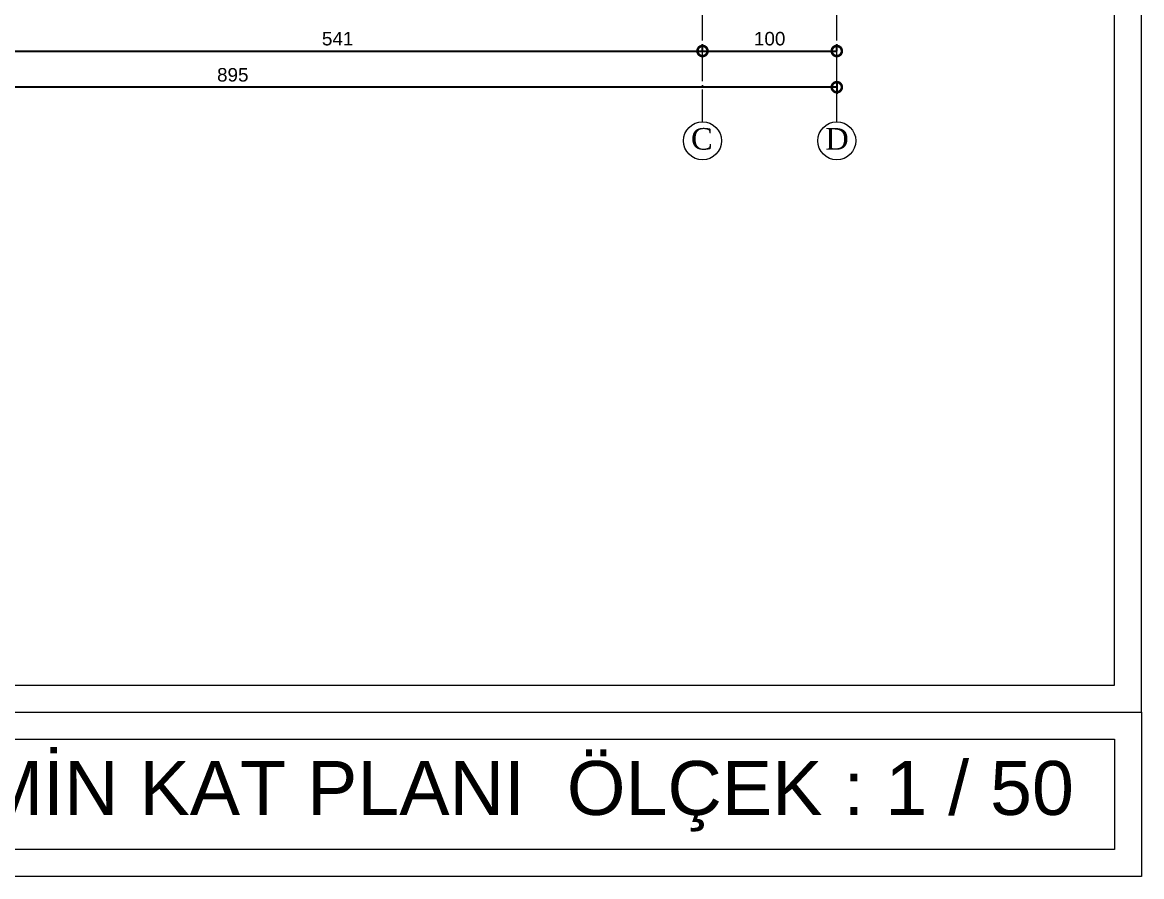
# Model space of a CAD drawing. Header units: millimetres. Extents: x 7519 to 33116, y -1769 to 3101.
# Drawn here: x 16646 to 17476, y 562 to 1195 of the extents above; entities that cross this region are included whole.
import ezdxf

# ---------------------------------------------------------------- set-up
doc = ezdxf.new("R2010")
doc.units = ezdxf.units.MM
doc.linetypes.add('ACAD_ISO04W100', pattern=[30, 24, -3, 0, -3])
doc.layers.add('iç ölçü x', color=20, linetype='Continuous', lineweight=9)
doc.layers.add('çizgi', color=234, linetype='Continuous', lineweight=9)
doc.styles.add('ARIAL', font='arial.ttf', dxfattribs={"height": 10})
doc.styles.get("Standard").update_dxf_attribs({"font": 'arial.ttf'})
doc.styles.add('TÜRKÇE', font='times.ttf')
doc.dimstyles.new('KESİT', dxfattribs={"dimscale": 0, "dimtxt": 10, "dimasz": 15, "dimexe": 5, "dimexo": 5, "dimgap": 4, "dimtad": 1, "dimdec": 0, "dimdsep": 46, "dimtxsty": 'ARIAL', "dimblk": 'DOTSMALL', "dimcen": -2, "dimclrd": 256, "dimclre": 8, "dimclrt": 4, "dimadec": 0, "dimazin": 0, "dimtfac": 0.533333, "dimtdec": 0, "dimtix": 1, "dimtmove": 2, "dimatfit": 3, "dimldrblk": 'DOTSMALL', "dimfxl": 35, "dimfxlon": 1, "dimtolj": 1, "dimarcsym": 0})

# ---------------------------------------------------------------- blocks, each defined once
blk = doc.blocks.new('_DotSmall')
at = {"color": 0, "linetype": 'ByBlock', "const_width": 0.5}
blk.add_lwpolyline([(-0.0625, 0, 1), (0.0625, 0, 1)], format="xyb", close=True, dxfattribs=at)
blk = doc.blocks.new('*D24')
at = {"layer": 'Defpoints', "color": 0, "transparency": 16777216}
for p in [(16609.42, 1180.62), (17150.22, 1174.1), (17150.22, 1174.1)]:
    blk.add_point(p, dxfattribs=at)
at = {"layer": 'iç ölçü x', "color": 8, "lineweight": -2, "transparency": 16777216}
for p, q in [((17150.22, 1174.1), (17150.22, 1179.1)), ((16609.42, 1175.62), (16609.42, 1169.1))]:
    blk.add_line(p, q, dxfattribs=at)
at = {"layer": 'iç ölçü x', "lineweight": -2, "transparency": 16777216}
blk.add_line((16609.42, 1174.1), (17150.22, 1174.1), dxfattribs=at)
at = {"layer": 'iç ölçü x', "lineweight": -2, "transparency": 16777216, "xscale": 15, "yscale": 15, "zscale": 15, "rotation": 180}
blk.add_blockref('_DotSmall', (16609.42, 1174.1), dxfattribs=at)
at = {"layer": 'iç ölçü x', "lineweight": -2, "transparency": 16777216, "xscale": 15, "yscale": 15, "zscale": 15}
blk.add_blockref('_DotSmall', (17150.22, 1174.1), dxfattribs=at)
at = {"layer": 'iç ölçü x', "color": 4, "transparency": 16777216, "insert": (16879.82, 1183.2), "char_height": 10, "attachment_point": 5, "style": 'ARIAL'}
blk.add_mtext('\\A1;541', dxfattribs=at)
blk = doc.blocks.new('*D25')
at = {"layer": 'Defpoints', "color": 0, "transparency": 16777216}
for p in [(17150.22, 1174.1), (17249.72, 1174.1), (17249.72, 1174.1)]:
    blk.add_point(p, dxfattribs=at)
at = {"layer": 'iç ölçü x', "color": 8, "lineweight": -2, "transparency": 16777216}
for p, q in [((17150.22, 1174.1), (17150.22, 1179.1)), ((17249.72, 1174.1), (17249.72, 1179.1))]:
    blk.add_line(p, q, dxfattribs=at)
at = {"layer": 'iç ölçü x', "lineweight": -2, "transparency": 16777216}
blk.add_line((17150.22, 1174.1), (17249.72, 1174.1), dxfattribs=at)
at = {"layer": 'iç ölçü x', "lineweight": -2, "transparency": 16777216, "xscale": 15, "yscale": 15, "zscale": 15, "rotation": 180}
blk.add_blockref('_DotSmall', (17150.22, 1174.1), dxfattribs=at)
at = {"layer": 'iç ölçü x', "lineweight": -2, "transparency": 16777216, "xscale": 15, "yscale": 15, "zscale": 15}
blk.add_blockref('_DotSmall', (17249.72, 1174.1), dxfattribs=at)
at = {"layer": 'iç ölçü x', "color": 4, "transparency": 16777216, "insert": (17199.97, 1183.2), "char_height": 10, "attachment_point": 5, "style": 'ARIAL'}
blk.add_mtext('\\A1;100', dxfattribs=at)
blk = doc.blocks.new('*D26')
at = {"layer": 'Defpoints', "color": 0, "transparency": 16777216}
for p in [(16354.45, 1156.48), (17249.72, 1156.48), (16354.45, 1147.32)]:
    blk.add_point(p, dxfattribs=at)
at = {"layer": 'iç ölçü x', "color": 8, "lineweight": -2, "transparency": 16777216}
for p, q in [((16354.45, 1151.48), (16354.45, 1142.32)), ((17249.72, 1151.48), (17249.72, 1142.32))]:
    blk.add_line(p, q, dxfattribs=at)
at = {"layer": 'iç ölçü x', "lineweight": -2, "transparency": 16777216}
blk.add_line((17249.72, 1147.32), (16354.45, 1147.32), dxfattribs=at)
at = {"layer": 'iç ölçü x', "lineweight": -2, "transparency": 16777216, "xscale": 15, "yscale": 15, "zscale": 15, "rotation": 180}
blk.add_blockref('_DotSmall', (16354.45, 1147.32), dxfattribs=at)
at = {"layer": 'iç ölçü x', "lineweight": -2, "transparency": 16777216, "xscale": 15, "yscale": 15, "zscale": 15}
blk.add_blockref('_DotSmall', (17249.72, 1147.32), dxfattribs=at)
at = {"layer": 'iç ölçü x', "color": 4, "transparency": 16777216, "insert": (16802.09, 1156.43), "char_height": 10, "attachment_point": 5, "style": 'ARIAL'}
blk.add_mtext('\\A1;895', dxfattribs=at)

msp = doc.modelspace()

# ---------------------------------------------------------------- linework, layer by layer
at = {"layer": 'iç ölçü x'}
for points in [[(16034.439, 684.072), (17475.617, 684.072), (17475.617, 3100.74), (16034.439, 3100.74)], [(16054.439, 704.072), (17455.617, 704.072), (17455.617, 3080.74), (16054.439, 3080.74)], [(16034.439, 684.072), (17475.617, 684.072), (17475.617, 562.318), (16034.439, 562.318)], [(16054.439, 664.072), (17455.617, 664.072), (17455.617, 582.318), (16054.439, 582.318)]]:
    msp.add_lwpolyline(points, close=True, dxfattribs=at)
at = {"layer": 'çizgi', "linetype": 'ACAD_ISO04W100'}
for p, q in [((17150.216, 1121.665), (17150.216, 2519.658)), ((17249.724, 1121.647), (17249.724, 2519.658))]:
    msp.add_line(p, q, dxfattribs=at)
at = {"layer": 'çizgi'}
for centre in [(17150.216, 1107.563), (17249.724, 1107.563)]:
    msp.add_circle(centre, 14.102, dxfattribs=at)

# ---------------------------------------------------------------- texts
at = {"layer": 'iç ölçü x'}
msp.add_text('ZEMİN KAT PLANI  ÖLÇEK : 1 / 50', height=40, dxfattribs=at).set_placement((16543.615, 608.009))
at = {"layer": 'çizgi', "style": 'TÜRKÇE'}
for s, p in [('C', (17141.643, 1101.036)), ('D', (17241.151, 1101.036))]:
    msp.add_text(s, height=16, dxfattribs=at).set_placement(p)

# ---------------------------------------------------------------- dimensions: what is measured, and where the dimension line sits
at = {"layer": 'iç ölçü x'}
for base, p1, p2, picture, middle in [((17150.216, 1174.098), (16609.423, 1180.616), (17150.216, 1174.098), '*D24', (16879.82, 1183.203)), ((17249.724, 1174.098), (17150.216, 1174.098), (17249.724, 1174.098), '*D25', (17199.97, 1183.203)), ((16354.446, 1147.32), (17249.724, 1156.484), (16354.446, 1156.484), '*D26', (16802.085, 1156.426))]:
    dim = msp.add_linear_dim(base=base, p1=p1, p2=p2, dimstyle='KESİT', override={"dimscale": 1}, dxfattribs=at)
    dim.commit()
    dim.dimension.update_dxf_attribs({"geometry": picture, "text_midpoint": middle})

doc.saveas('drawing.dxf')
